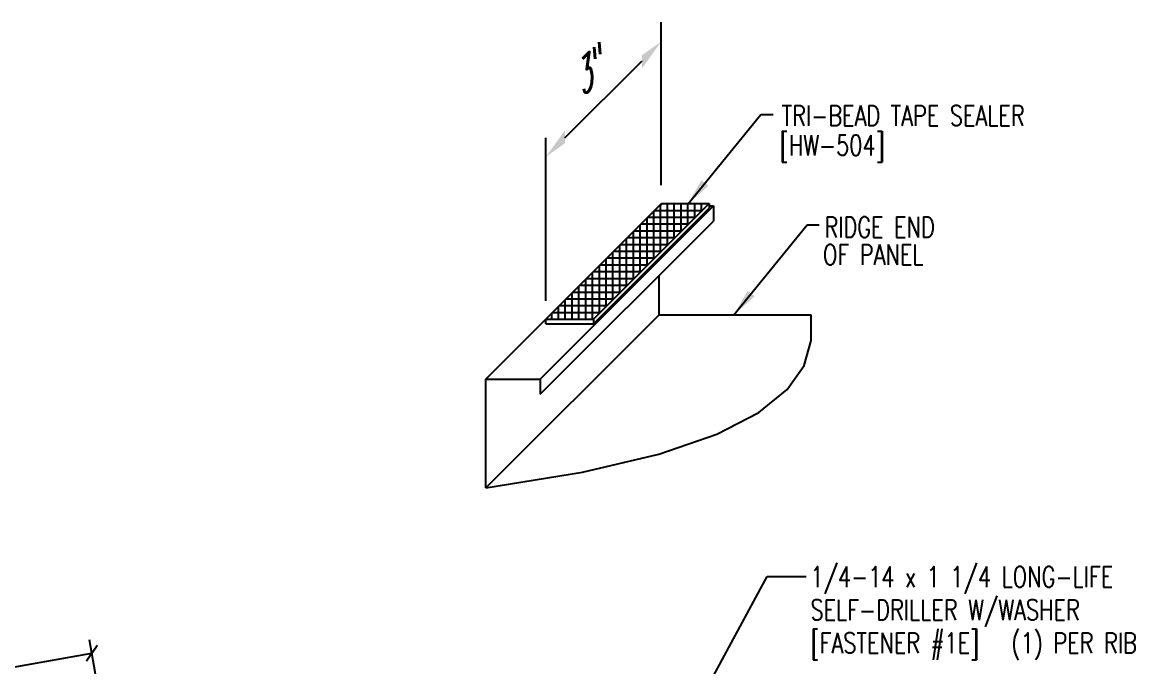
# Model space of a CAD drawing. Header units: inches. Extents: x -1 to 189, y 13 to 99.
# Drawn here: x 20.24 to 40.66, y 33.13 to 44.96 of the extents above; entities that cross this region are included whole.
import ezdxf

# ---------------------------------------------------------------- set-up
doc = ezdxf.new("R2010")
doc.units = ezdxf.units.IN
doc.header["$MEASUREMENT"] = 0
doc.linetypes.add('CENTER2', pattern=[1.125, 0.75, -0.125, 0.125, -0.125])
for name, color, linetype in [('DIM', 2, 'Continuous'), ('PANEL', 11, 'Continuous'), ('SEALANT', 253, 'CENTER2'), ('TAPE', 8, 'Continuous'), ('TEXT', 2, 'Continuous'), ('TEXT1', 7, 'Continuous')]:
    doc.layers.add(name, color=color, linetype=linetype)
doc.styles.add('ROMANS', font='ROMANS.SHX', dxfattribs={"width": 0.75, "height": 0.5})
doc.styles.add('TEXT1', font='ROMANS.shx', dxfattribs={"width": 0.75, "height": 0.375})
doc.dimstyles.new('DETAIL', dxfattribs={"dimscale": 4, "dimtxt": 0.375, "dimasz": 0.0625, "dimexe": 0.0625, "dimexo": 0.125, "dimgap": 0.0625, "dimtad": 1, "dimdec": 4, "dimzin": 3, "dimdsep": 46, "dimlunit": 4, "dimtxsty": 'TEXT1', "dimblk": 'ARCHTICK', "dimcen": 0.0625, "dimclrd": 7, "dimclre": 7, "dimclrt": 2, "dimadec": 0, "dimazin": 0, "dimtfac": 0.59375, "dimtdec": 4, "dimtmove": 0, "dimatfit": 3, "dimfxl": 0, "dimfrac": 2, "dimtolj": 1, "dimtzin": 3, "dimarcsym": 0})
doc.dimstyles.new('DETAIL$7', dxfattribs={"dimscale": 4, "dimtxt": 0.375, "dimasz": 0.125, "dimexe": 0.0625, "dimexo": 0.125, "dimgap": 0.0625, "dimtad": 1, "dimdec": 4, "dimzin": 3, "dimdsep": 46, "dimlunit": 4, "dimtxsty": 'TEXT1', "dimblk": 'ARCHTICK', "dimcen": 0.0625, "dimclrd": 7, "dimclre": 7, "dimclrt": 2, "dimadec": 0, "dimazin": 0, "dimtfac": 0.59375, "dimtdec": 4, "dimtmove": 0, "dimatfit": 3, "dimfxl": 0, "dimfrac": 2, "dimtolj": 1, "dimtzin": 3, "dimarcsym": 0})

# ---------------------------------------------------------------- blocks, each defined once
blk = doc.blocks.new('_ArchTick')
at = {"color": 0, "linetype": 'ByBlock', "const_width": 0.15}
blk.add_lwpolyline([(-0.5, -0.5), (0.5, 0.5)], dxfattribs=at)
blk = doc.blocks.new('*D17')
at = {"layer": 'DEFPOINTS', "color": 0}
for p in [(21.516, 33.376), (10.919, 24.457), (23.162, 24.046)]:
    blk.add_point(p, dxfattribs=at)
at = {"layer": 'DIM', "color": 7, "lineweight": -2}
for p, q in [((23.075, 24.538), (21.473, 33.622)), ((9.713, 31.295), (21.516, 33.376)), ((10.832, 24.949), (9.669, 31.541))]:
    blk.add_line(p, q, dxfattribs=at)
at = {"layer": 'DIM', "color": 7, "lineweight": -2, "xscale": 0.25, "yscale": 0.25, "zscale": 0.25}
for p, rotation in [((21.516, 33.376), 10), ((9.713, 31.295), 190)]:
    blk.add_blockref('_ArchTick', p, dxfattribs=dict(at, rotation=rotation))
at = {"layer": 'DIM', "color": 2, "insert": (15.532, 32.802), "char_height": 0.375, "attachment_point": 5, "rotation": 10, "style": 'TEXT1'}
blk.add_mtext('\\A1;12"', dxfattribs=at)
blk = doc.blocks.new('FD-F1E')
at = {"layer": 'TEXT', "style": 'TEXT1', "width": 0.75}
for s, p in [('1/4-14 x 1 1/4 LONG-LIFE', (0.0047, -0.0408)), ('SELF-DRILLER W/WASHER', (0.0047, -0.1926)), ('[FASTENER #1E]', (0.0047, -0.3444))]:
    blk.add_text(s, height=0.09375, dxfattribs=at).set_placement(p)
blk.add_attdef('(QUANTITY)', (0.9263, -0.3444), '', height=0.0938, dxfattribs=at)
blk = doc.blocks.new('A$C415C3986')
at = {"layer": 'DEFPOINTS', "color": 0, "linetype": 'ByBlock'}
blk.add_point((1.015, 0.946), dxfattribs=at)
at = {"layer": 'DIM', "color": 7, "linetype": 'ByBlock'}
for p, q in [((1.015, -1.693), (1.015, 1.3)), ((-0.753, -0.822), (0.661, 0.593)), ((-1.106, -3.814), (-1.106, -0.822))]:
    blk.add_line(p, q, dxfattribs=at)
for points in [[(0.661, 0.694), (0.661, 0.451), (1.015, 0.946)], [(-0.753, -0.686), (-0.753, -0.923), (-1.106, -1.175)]]:
    blk.add_solid(points, dxfattribs=at)

msp = doc.modelspace()

# ---------------------------------------------------------------- hatches: boundary and pattern name
at = {"layer": 'SEALANT'}
h = msp.add_hatch(dxfattribs=at)
h.set_pattern_fill('NET', color=256, style=0)
h.set_pattern_definition([(0, (25.20508, 5.88502), (0, 0.125), []), (90, (25.20508, 5.88502), (-0.125, 8e-18), [])])
h.paths.add_polyline_path([(29.85044, 39.51431), (30.72544, 39.51431), (32.84676, 41.63563), (31.97176, 41.63563)])

# ---------------------------------------------------------------- linework, layer by layer
msp.add_line((33.90758, 34.7872), (34.62433, 34.7872))
at = {"layer": 'PANEL'}
for p, q in [((28.74475, 38.41213), (31.92673, 41.59411)), ((29.74475, 38.41213), (32.92673, 41.59411)), ((31.92673, 41.59411), (31.93024, 41.59411)), ((32.84676, 41.59411), (32.92673, 41.59411)), ((32.92673, 41.59411), (32.92673, 41.31328)), ((29.74475, 38.1313), (32.92673, 41.31328)), ((31.92673, 39.59411), (31.92673, 40.31328)), ((31.92673, 39.59411), (31.92673, 40.31328)), ((28.74475, 36.41213), (31.92673, 39.59411)), ((31.92673, 39.59411), (34.71822, 39.59411)), ((28.74475, 36.41213), (28.74475, 38.41213)), ((28.74475, 38.41213), (29.74475, 38.41213)), ((29.74475, 38.41213), (29.74475, 38.1313))]:
    msp.add_line(p, q, dxfattribs=at)
msp.add_lwpolyline([(28.74475, 36.41213), (30.51837, 36.70318), (31.9188, 37.03459), (32.98594, 37.40133), (33.75967, 37.79837), (34.27988, 38.22066), (34.58645, 38.66318), (34.71927, 39.12089), (34.71823, 39.58876)], dxfattribs=at)
at = {"layer": 'TAPE'}
for p, q in [((29.85044, 39.51431), (31.97176, 41.63563)), ((30.72544, 39.51431), (32.84676, 41.63563)), ((30.72544, 39.4279), (32.84676, 41.54922)), ((31.97176, 41.63563), (32.84676, 41.63563)), ((32.84676, 41.63563), (32.84676, 41.54922)), ((29.85044, 39.51431), (30.72544, 39.51431)), ((29.85044, 39.4279), (29.85044, 39.51431)), ((29.85044, 39.4279), (30.72544, 39.4279)), ((30.72544, 39.51431), (30.72544, 39.4279))]:
    msp.add_line(p, q, dxfattribs=at)
for p in [(31.96695, 41.6185), (29.84563, 39.49718)]:
    msp.add_point(p, dxfattribs=at)

# ---------------------------------------------------------------- block references
at = {"layer": 'TEXT'}
msp.add_blockref('A$C415C3986', (30.95195, 43.66512), dxfattribs=at)
at = {"layer": 'TEXT', "xscale": 4, "yscale": 4, "zscale": 4}
msp.add_blockref('FD-F1E', (34.6846, 34.7555), dxfattribs=at).add_auto_attribs({'(QUANTITY)': '(1) PER RIB'})

# ---------------------------------------------------------------- texts
at = {"layer": 'TEXT', "style": 'TEXT1', "width": 0.75}
for s, p in [('TRI-BEAD TAPE SEALER', (34.17485, 43.06221)), ('[HW-504]', (34.1385, 42.51873)), ('RIDGE END ', (34.96019, 41.01422)), ('OF PANEL', (34.93454, 40.50819))]:
    msp.add_text(s, height=0.375, dxfattribs=at).set_placement(p)
at = {"layer": 'TEXT1', "color": 2, "style": 'ROMANS', "oblique": 40, "width": 0.75}
msp.add_text('3"', height=0.5, rotation=45, dxfattribs=at).set_placement((30.51907, 43.5842))

# ---------------------------------------------------------------- dimensions: what is measured, and where the dimension line sits
at = {"layer": 'DIM'}
dim = msp.add_linear_dim(base=(21.51647, 33.37628), p1=(10.91851, 24.45678), p2=(23.16165, 24.04603), angle=10, text='12"', dimstyle='DETAIL', override={"dimlunit": 4}, dxfattribs=at)
dim.commit()
dim.dimension.update_dxf_attribs({"geometry": '*D17', "text_midpoint": (15.53244, 32.80165)})

# ---------------------------------------------------------------- leaders
msp.add_leader([(29.80729, 24.54993), (29.08404, 25.83344), (33.90758, 34.7872)], dimstyle='DETAIL$7')
at = {"layer": 'TEXT'}
for points in [[(32.45163, 41.62461), (33.79399, 43.27287), (34.01776, 43.27287)], [(33.30086, 39.59411), (34.64323, 41.24237), (34.86699, 41.24237)]]:
    msp.add_leader(points, dimstyle='DETAIL$7', override={"dimgap": 0.0625, "dimtad": 0}, dxfattribs=at)

doc.saveas('drawing.dxf')
